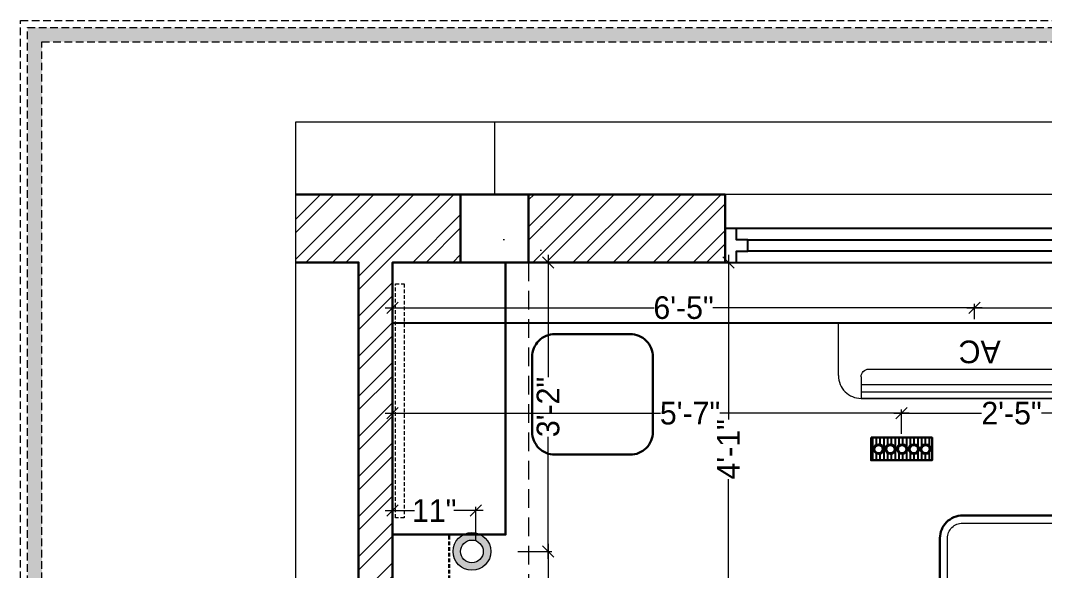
# Model space of a CAD drawing. Header units: millimetres. Extents: x 56222 to 3066687, y -650199 to -121287.
# Drawn here: x 134095.4 to 134230.9, y -183735.8 to -183663 of the extents above; entities that cross this region are included whole.
import ezdxf

# ---------------------------------------------------------------- set-up
doc = ezdxf.new("R2010")
doc.units = ezdxf.units.MM
doc.header["$MEASUREMENT"] = 0
doc.header["$PDMODE"] = 35
for name, pattern in [('DASHED', [0.75, 0.5, -0.25]), ('DASHED2', [0.375, 0.25, -0.125]), ('DASHEDX2', [1.5, 1, -0.5])]:
    doc.linetypes.add(name, pattern=pattern)
doc.layers.get('Defpoints').update_dxf_attribs({"color": 220})
doc.layers.add('AR HATCH-7', color=7, linetype='Continuous')
for name, color, linetype, lineweight in [('COLUMN', 1, 'Continuous', 30), ('Dimension', 10, 'DASHEDX2', 20), ('el', 7, 'Continuous', 20), ('Electrical', 84, 'Continuous', 30), ('ELEVATION', 250, 'Continuous', 9), ('FURNITURE', 32, 'Continuous', 9), ('furniture dimensions', 1, 'DASHED', 0), ('FURNITURE-1', 252, 'Continuous', 13), ('GROUND FLOOR', 7, 'Continuous', 9), ('GROUND FLOOR  ( PLINE )', 251, 'Continuous', 30), ('Labelling', 1, 'Continuous', 25), ('Text', 7, 'Continuous', 15), ('wall', 7, 'Continuous', 30), ('XX~SLAB ( BEAM )~ ( DIM )', 7, 'Continuous', 9)]:
    doc.layers.add(name, color=color, linetype=linetype, lineweight=lineweight)
doc.layers.add('XX~SLAB ( PLINE )', color=251, linetype='Continuous', plot=False)
doc.styles.add('century g', font='GOTHIC.TTF')
doc.styles.add('TEXT', font='eurr____.ttf')
doc.dimstyles.new('Archana', dxfattribs={"dimtxt": 2, "dimasz": 0.75, "dimexe": 0.5, "dimexo": 0.5, "dimgap": 0, "dimtad": 0, "dimzin": 0, "dimdsep": 46, "dimlunit": 4, "dimtxsty": 'century g', "dimblk": 'OBLIQUE', "dimcen": 0, "dimdle": 1, "dimclrd": 256, "dimclre": 256, "dimclrt": 256, "dimadec": 0, "dimazin": 0, "dimtfac": 1, "dimtofl": 0, "dimtmove": 1, "dimatfit": 3, "dimfxl": 1, "dimfxlon": 1, "dimtolj": 1, "dimtzin": 0, "dimlwd": -1, "dimlwe": -1, "dimarcsym": 0})

# ---------------------------------------------------------------- blocks, each defined once
blk = doc.blocks.new('HYTJUK')
at = {"layer": 'Electrical', "lineweight": -3, "true_color": 0x000000}
h = blk.add_hatch(dxfattribs=at)
h.set_pattern_fill('ANSI31', color=18, scale=4, angle=225)
h.set_pattern_definition([(270, (141588.84366, -3593.0246), (0.5, -2e-16), [])])
h.paths.add_polyline_path([(128595.32, 17374.81), (128596.19, 17375.86, -0.675401), (128596.65, 17377, -0.15536), (128597.03, 17376.88), (128597.65, 17377.63), (128597.65, 17377.81), (128589.56, 17377.81), (128589.56, 17374.81)])
h.paths.add_polyline_path([(128590.43, 17375.68, -1), (128590.43, 17377, -1)], flags=16)
h.paths.add_polyline_path([(128591.98, 17377, -1), (128591.98, 17375.68, -1)], flags=16)
h.paths.add_polyline_path([(128590.43, 17375.81, -1), (128590.43, 17376.87, -1)], flags=0)
h.paths.add_polyline_path([(128591.98, 17376.87, -1), (128591.98, 17375.81, -1)], flags=0)
h.paths.add_polyline_path([(128593.54, 17377, -1), (128593.54, 17375.68, -1)], flags=16)
h.paths.add_polyline_path([(128593.54, 17376.87, -1), (128593.54, 17375.81, -1)], flags=0)
h.paths.add_polyline_path([(128595.09, 17377, -1), (128595.09, 17375.68, -1)], flags=16)
h.paths.add_polyline_path([(128595.09, 17376.87, -1), (128595.09, 17375.81, -1)], flags=0)
h.paths.add_polyline_path([(128596.19, 17375.86), (128595.32, 17374.81), (128597.65, 17374.81), (128597.65, 17377.63), (128597.03, 17376.88, -0.731062), (128596.65, 17375.68, -0.193744)], flags=17)
at = {"layer": 'Electrical', "color": 240, "true_color": 0xed1f24}
blk.add_lwpolyline([(128597.65, 17374.81), (128589.56, 17374.81), (128589.56, 17377.81), (128597.65, 17377.81)], close=True, dxfattribs=at)
at = {"layer": 'Electrical', "color": 18, "lineweight": -3, "true_color": 0x000000}
for centre, radius in [((128590.43, 17376.34), 0.662), ((128590.43, 17376.34), 0.53), ((128591.98, 17376.34), 0.662), ((128591.98, 17376.34), 0.53), ((128593.54, 17376.34), 0.662), ((128593.54, 17376.34), 0.53), ((128595.09, 17376.34), 0.662), ((128595.09, 17376.34), 0.53), ((128596.65, 17376.34), 0.662), ((128596.65, 17376.34), 0.53)]:
    blk.add_circle(centre, radius, dxfattribs=at)
blk = doc.blocks.new('ac paln')
at = {"layer": 'Electrical', "lineweight": 15}
for p, q in [((389238.69, -37646.36), (389238.69, -37610.34)), ((389238.69, -37610.34), (389245.67, -37610.34)), ((389245.81, -37613.35), (389248.68, -37613.35)), ((389246.82, -37643.35), (389246.82, -37613.35)), ((389247.82, -37643.35), (389247.82, -37613.35)), ((389248.68, -37613.35), (389248.68, -37643.35)), ((389248.68, -37643.35), (389248.68, -37613.35)), ((389244.81, -37642.35), (389244.81, -37614.35)), ((389245.81, -37643.35), (389248.68, -37643.35)), ((389248.68, -37643.35), (389248.68, -37643.35)), ((389245.67, -37646.36), (389238.69, -37646.36))]:
    blk.add_line(p, q, dxfattribs=at)
for centre, start, end in [((389245.67, -37613.35), 0, 90), ((389245.67, -37643.35), 270, 0)]:
    blk.add_arc(centre, 3.01, start, end, dxfattribs=at)
at = {"layer": 'Electrical', "lineweight": 15, "extrusion": (0, 0, -1)}
for centre, start_param, end_param in [((389245.81, -37614.35), -0.785398, 0.785398), ((389245.81, -37642.35), 3.926991, 5.497787)]:
    blk.add_ellipse(centre, major_axis=(-0.71, 0.71), ratio=1, start_param=start_param, end_param=end_param, dxfattribs=at)
at = {"layer": 'Text', "style": 'TEXT'}
blk.add_text('AC', height=3, rotation=270, dxfattribs=at).set_placement((389241.02, -37624.87))
blk = doc.blocks.new('_Oblique')
at = {"layer": 'wall', "color": 0, "lineweight": -2}
blk.add_line((-0.5, -0.5), (0.5, 0.5), dxfattribs=at)
blk = doc.blocks.new('*D296')
at = {"layer": 'Defpoints', "color": 0, "linetype": 'Continuous', "lineweight": 30, "transparency": 16777216}
for p in [(134211.97, -183714.98), (134211.97, -183718.2), (134241.06, -183718.2)]:
    blk.add_point(p, dxfattribs=at)
at = {"layer": 'furniture dimensions', "color": 5, "linetype": 'Continuous', "transparency": 16777216}
for p, q in [((134210.97, -183714.98), (134222.56, -183714.98)), ((134211.97, -183717.7), (134211.97, -183714.48)), ((134242.06, -183714.98), (134230.47, -183714.98))]:
    blk.add_line(p, q, dxfattribs=at)
at = {"layer": 'furniture dimensions', "color": 5, "linetype": 'ByBlock', "transparency": 16777216}
blk.add_line((134241.06, -183717.7), (134241.06, -183714.48), dxfattribs=at)
at = {"layer": 'furniture dimensions', "color": 5, "linetype": 'Continuous', "transparency": 16777216, "xscale": 1.5, "yscale": 1.5, "zscale": 1.5, "rotation": 180}
blk.add_blockref('_Oblique', (134211.97, -183714.98), dxfattribs=at)
at = {"layer": 'furniture dimensions', "color": 5, "linetype": 'Continuous', "transparency": 16777216, "xscale": 1.5, "yscale": 1.5, "zscale": 1.5}
blk.add_blockref('_Oblique', (134241.06, -183714.98), dxfattribs=at)
at = {"layer": 'furniture dimensions', "linetype": 'Continuous', "lineweight": 0, "transparency": 16777216, "insert": (134226.52, -183714.98), "char_height": 3, "attachment_point": 5, "style": 'century g'}
blk.add_mtext('\\A1;2\'-5"', dxfattribs=at)
blk = doc.blocks.new('*D297')
at = {"layer": 'Defpoints', "color": 0, "linetype": 'Continuous', "lineweight": 30, "transparency": 16777216}
for p in [(134144.62, -183714.98), (134144.62, -183718.2), (134211.97, -183718.2)]:
    blk.add_point(p, dxfattribs=at)
at = {"layer": 'furniture dimensions', "color": 5, "linetype": 'Continuous', "transparency": 16777216}
for p, q in [((134143.62, -183714.98), (134180.05, -183714.98)), ((134144.62, -183717.7), (134144.62, -183714.48)), ((134212.97, -183714.98), (134187.92, -183714.98))]:
    blk.add_line(p, q, dxfattribs=at)
at = {"layer": 'furniture dimensions', "color": 5, "linetype": 'ByBlock', "transparency": 16777216}
blk.add_line((134211.97, -183717.7), (134211.97, -183714.48), dxfattribs=at)
at = {"layer": 'furniture dimensions', "color": 5, "linetype": 'Continuous', "transparency": 16777216, "xscale": 1.5, "yscale": 1.5, "zscale": 1.5, "rotation": 180}
blk.add_blockref('_Oblique', (134144.62, -183714.98), dxfattribs=at)
at = {"layer": 'furniture dimensions', "color": 5, "linetype": 'Continuous', "transparency": 16777216, "xscale": 1.5, "yscale": 1.5, "zscale": 1.5}
blk.add_blockref('_Oblique', (134211.97, -183714.98), dxfattribs=at)
at = {"layer": 'furniture dimensions', "linetype": 'Continuous', "lineweight": 0, "transparency": 16777216, "insert": (134183.98, -183714.98), "char_height": 3, "attachment_point": 5, "style": 'century g'}
blk.add_mtext('\\A1;5\'-7"', dxfattribs=at)
blk = doc.blocks.new('*D304')
at = {"layer": 'Defpoints', "color": 0, "linetype": 'Continuous', "lineweight": 30, "transparency": 16777216}
for p in [(134144.62, -183727.86), (134144.62, -183733.26), (134155.62, -183733.26)]:
    blk.add_point(p, dxfattribs=at)
at = {"layer": 'furniture dimensions', "color": 5, "linetype": 'Continuous', "transparency": 16777216}
for p, q in [((134143.62, -183727.86), (134147.5, -183727.86)), ((134144.62, -183731.86), (134144.62, -183727.36)), ((134156.62, -183727.86), (134152.73, -183727.86))]:
    blk.add_line(p, q, dxfattribs=at)
at = {"layer": 'furniture dimensions', "color": 5, "linetype": 'ByBlock', "transparency": 16777216}
blk.add_line((134155.62, -183731.86), (134155.62, -183727.36), dxfattribs=at)
at = {"layer": 'furniture dimensions', "color": 5, "linetype": 'Continuous', "transparency": 16777216, "xscale": 1.5, "yscale": 1.5, "zscale": 1.5, "rotation": 180}
blk.add_blockref('_Oblique', (134144.62, -183727.86), dxfattribs=at)
at = {"layer": 'furniture dimensions', "color": 5, "linetype": 'Continuous', "transparency": 16777216, "xscale": 1.5, "yscale": 1.5, "zscale": 1.5}
blk.add_blockref('_Oblique', (134155.62, -183727.86), dxfattribs=at)
at = {"layer": 'furniture dimensions', "linetype": 'Continuous', "lineweight": 0, "transparency": 16777216, "insert": (134150.12, -183727.86), "char_height": 3, "attachment_point": 5, "style": 'century g'}
blk.add_mtext('\\A1;11"', dxfattribs=at)
blk = doc.blocks.new('*D305')
at = {"layer": 'Defpoints', "color": 0, "linetype": 'Continuous', "lineweight": 30, "transparency": 16777216}
for p in [(134155.62, -183695.01), (134165.2, -183695.01), (134155.62, -183733.26)]:
    blk.add_point(p, dxfattribs=at)
at = {"layer": 'furniture dimensions', "color": 5, "linetype": 'Continuous', "transparency": 16777216}
for p, q in [((134165.2, -183694.01), (134165.2, -183710.19)), ((134161.2, -183695.01), (134165.7, -183695.01)), ((134165.2, -183734.26), (134165.2, -183718.08))]:
    blk.add_line(p, q, dxfattribs=at)
at = {"layer": 'furniture dimensions', "color": 5, "linetype": 'ByBlock', "transparency": 16777216}
blk.add_line((134161.2, -183733.26), (134165.7, -183733.26), dxfattribs=at)
at = {"layer": 'furniture dimensions', "color": 5, "linetype": 'Continuous', "transparency": 16777216, "xscale": 1.5, "yscale": 1.5, "zscale": 1.5}
for p, rotation in [((134165.2, -183695.01), 90), ((134165.2, -183733.26), 270)]:
    blk.add_blockref('_Oblique', p, dxfattribs=dict(at, rotation=rotation))
at = {"layer": 'furniture dimensions', "linetype": 'Continuous', "lineweight": 0, "transparency": 16777216, "insert": (134165.2, -183714.14), "char_height": 3, "attachment_point": 5, "rotation": 90, "style": 'century g'}
blk.add_mtext('\\A1;3\'-2"', dxfattribs=at)
blk = doc.blocks.new('*D306')
at = {"layer": 'Defpoints', "color": 0, "linetype": 'Continuous', "lineweight": 30, "transparency": 16777216}
for p in [(134155.62, -183733.26), (134155.62, -183763.51), (134165.2, -183763.51)]:
    blk.add_point(p, dxfattribs=at)
at = {"layer": 'furniture dimensions', "color": 5, "linetype": 'ByBlock', "transparency": 16777216}
blk.add_line((134161.2, -183733.26), (134165.7, -183733.26), dxfattribs=at)
at = {"layer": 'furniture dimensions', "color": 5, "linetype": 'Continuous', "transparency": 16777216}
for p, q in [((134165.2, -183732.26), (134165.2, -183744.43)), ((134165.2, -183764.51), (134165.2, -183752.35)), ((134161.2, -183763.51), (134165.7, -183763.51))]:
    blk.add_line(p, q, dxfattribs=at)
at = {"layer": 'furniture dimensions', "color": 5, "linetype": 'Continuous', "transparency": 16777216, "xscale": 1.5, "yscale": 1.5, "zscale": 1.5}
for p, rotation in [((134165.2, -183733.26), 90), ((134165.2, -183763.51), 270)]:
    blk.add_blockref('_Oblique', p, dxfattribs=dict(at, rotation=rotation))
at = {"layer": 'furniture dimensions', "linetype": 'Continuous', "lineweight": 0, "transparency": 16777216, "insert": (134165.2, -183748.39), "char_height": 3, "attachment_point": 5, "rotation": 90, "style": 'century g'}
blk.add_mtext('\\A1;2\'-6"', dxfattribs=at)
blk = doc.blocks.new('*D310')
at = {"layer": 'Defpoints', "color": 0, "linetype": 'Continuous', "lineweight": 30, "transparency": 16777216}
for p in [(134295.12, -183701.01), (134221.62, -183703.02), (134295.12, -183703.02)]:
    blk.add_point(p, dxfattribs=at)
at = {"layer": 'furniture dimensions', "color": 5, "linetype": 'ByBlock', "transparency": 16777216}
blk.add_line((134221.62, -183702.52), (134221.62, -183700.51), dxfattribs=at)
at = {"layer": 'furniture dimensions', "color": 5, "linetype": 'Continuous', "transparency": 16777216}
for p, q in [((134295.12, -183702.52), (134295.12, -183700.51)), ((134220.62, -183701.01), (134254.49, -183701.01)), ((134296.12, -183701.01), (134262.24, -183701.01))]:
    blk.add_line(p, q, dxfattribs=at)
at = {"layer": 'furniture dimensions', "color": 5, "linetype": 'Continuous', "transparency": 16777216, "xscale": 1.5, "yscale": 1.5, "zscale": 1.5, "rotation": 180}
blk.add_blockref('_Oblique', (134221.62, -183701.01), dxfattribs=at)
at = {"layer": 'furniture dimensions', "color": 5, "linetype": 'Continuous', "transparency": 16777216, "xscale": 1.5, "yscale": 1.5, "zscale": 1.5}
blk.add_blockref('_Oblique', (134295.12, -183701.01), dxfattribs=at)
at = {"layer": 'furniture dimensions', "linetype": 'Continuous', "lineweight": 0, "transparency": 16777216, "insert": (134258.37, -183701.01), "char_height": 3, "attachment_point": 5, "style": 'century g'}
blk.add_mtext('\\A1;6\'-2"', dxfattribs=at)
blk = doc.blocks.new('*D311')
at = {"layer": 'Defpoints', "color": 0, "linetype": 'Continuous', "lineweight": 30, "transparency": 16777216}
for p in [(134144.62, -183701.01), (134144.62, -183703.02), (134221.62, -183703.02)]:
    blk.add_point(p, dxfattribs=at)
at = {"layer": 'furniture dimensions', "color": 5, "linetype": 'Continuous', "transparency": 16777216}
for p, q in [((134144.62, -183702.52), (134144.62, -183700.51)), ((134143.62, -183701.01), (134179.24, -183701.01)), ((134222.62, -183701.01), (134186.99, -183701.01))]:
    blk.add_line(p, q, dxfattribs=at)
at = {"layer": 'furniture dimensions', "color": 5, "linetype": 'ByBlock', "transparency": 16777216}
blk.add_line((134221.62, -183702.52), (134221.62, -183700.51), dxfattribs=at)
at = {"layer": 'furniture dimensions', "color": 5, "linetype": 'Continuous', "transparency": 16777216, "xscale": 1.5, "yscale": 1.5, "zscale": 1.5, "rotation": 180}
blk.add_blockref('_Oblique', (134144.62, -183701.01), dxfattribs=at)
at = {"layer": 'furniture dimensions', "color": 5, "linetype": 'Continuous', "transparency": 16777216, "xscale": 1.5, "yscale": 1.5, "zscale": 1.5}
blk.add_blockref('_Oblique', (134221.62, -183701.01), dxfattribs=at)
at = {"layer": 'furniture dimensions', "linetype": 'Continuous', "lineweight": 0, "transparency": 16777216, "insert": (134183.12, -183701.01), "char_height": 3, "attachment_point": 5, "style": 'century g'}
blk.add_mtext('\\A1;6\'-5"', dxfattribs=at)
blk = doc.blocks.new('*D312')
at = {"layer": 'Defpoints', "color": 0, "linetype": 'Continuous', "lineweight": 30, "transparency": 16777216}
for p in [(134189.05, -183695.01), (134192.35, -183695.01), (134192.35, -183744.5)]:
    blk.add_point(p, dxfattribs=at)
at = {"layer": 'furniture dimensions', "color": 5, "linetype": 'Continuous', "transparency": 16777216}
for p, q in [((134189.05, -183694.01), (134189.05, -183715.79)), ((134191.85, -183695.01), (134188.55, -183695.01)), ((134189.05, -183745.5), (134189.05, -183723.72))]:
    blk.add_line(p, q, dxfattribs=at)
at = {"layer": 'furniture dimensions', "color": 5, "linetype": 'ByBlock', "transparency": 16777216}
blk.add_line((134191.85, -183744.5), (134188.55, -183744.5), dxfattribs=at)
at = {"layer": 'furniture dimensions', "color": 5, "linetype": 'Continuous', "transparency": 16777216, "xscale": 1.5, "yscale": 1.5, "zscale": 1.5}
for p, rotation in [((134189.05, -183695.01), 90), ((134189.05, -183744.5), 270)]:
    blk.add_blockref('_Oblique', p, dxfattribs=dict(at, rotation=rotation))
at = {"layer": 'furniture dimensions', "linetype": 'Continuous', "lineweight": 0, "transparency": 16777216, "insert": (134189.05, -183719.75), "char_height": 3, "attachment_point": 5, "rotation": 90, "style": 'century g'}
blk.add_mtext('\\A1;4\'-1"', dxfattribs=at)
blk = doc.blocks.new('GF')
at = {"color": 9, "true_color": 0xc7c8ca}
blk.add_lwpolyline([(133536.56, -183540.16), (133537.74, -183540.16), (133537.74, -183571.16), (133536.56, -183571.16)], close=True, dxfattribs=at)
at = {"layer": 'FURNITURE', "color": 9, "lineweight": 25, "true_color": 0xc7c8ca}
blk.add_line((133536.2, -183545.34), (133686.7, -183545.34), dxfattribs=at)
at = {"layer": 'FURNITURE', "color": 9, "linetype": 'DASHED', "lineweight": 30, "true_color": 0xc7c8ca}
blk.add_line((133543.67, -183640.78), (133543.67, -183573.36), dxfattribs=at)
at = {"layer": 'FURNITURE', "color": 9, "lineweight": 30, "true_color": 0xc7c8ca}
blk.add_lwpolyline([(133536.2, -183537.34), (133551.14, -183537.34), (133551.14, -183573.36), (133536.2, -183573.36)], close=True, dxfattribs=at)
for points in [[(133557.67, -183546.83), (133567.64, -183546.83, -0.414214), (133570.64, -183549.83), (133570.64, -183559.78, -0.414214), (133567.64, -183562.78), (133557.67, -183562.78, -0.414214), (133554.67, -183559.78), (133554.67, -183549.83, -0.414214)], [(133608.63, -183630.84), (133608.63, -183573.84, -0.414214), (133611.63, -183570.84), (133686.7, -183570.84), (133686.7, -183633.84), (133611.63, -183633.84, -0.414214)]]:
    blk.add_lwpolyline(points, format="xyb", close=True, dxfattribs=at)
at = {"layer": 'FURNITURE', "color": 9, "true_color": 0xc7c8ca}
blk.add_lwpolyline([(133609.63, -183630.84), (133609.63, -183573.84, -0.414214), (133611.63, -183571.84), (133683.7, -183571.84), (133683.7, -183632.84), (133611.63, -183632.84, -0.414214)], format="xyb", close=True, dxfattribs=at)

msp = doc.modelspace()

# ---------------------------------------------------------------- hatches: boundary and pattern name
at = {"layer": 'AR HATCH-7', "lineweight": 18, "true_color": 0x939598, "transparency": 33554687}
h = msp.add_hatch(dxfattribs=at)
h.set_pattern_fill('ANSI32', color=252, scale=10)
h.set_pattern_definition([(45, (319.7103, -231.3896), (-2.65165043, 2.65165043), []), (45, (321.478, -231.3896), (-2.65165043, 2.65165043), [])])
h.paths.add_polyline_path([(134164.618, -183825.01), (134131.811, -183825.01), (134131.811, -183828.51), (134164.618, -183828.51), (134164.618, -183827.01)])
h.paths.add_polyline_path([(134144.618, -183695.01), (134153.618, -183695.01), (134153.618, -183686.01), (134131.811, -183686.01), (134131.811, -183695.01), (134140.118, -183695.01), (134140.118, -183824.01), (134131.811, -183824.01), (134131.811, -183825.01), (134164.618, -183825.01), (134164.618, -183824.01), (134144.618, -183824.01)])
h.paths.add_polyline_path([(134188.617, -183686.01), (134162.618, -183686.01), (134162.618, -183695.01), (134188.617, -183695.01)])
at = {"layer": 'Dimension', "true_color": 0xd39e00}
h = msp.add_hatch(color=42, dxfattribs=at)
h.paths.add_polyline_path([(134096.315, -183663.92), (134096.315, -183852.958), (134364.882, -183852.958), (134364.882, -183663.92)])
h.paths.add_polyline_path([(134098.2, -183665.805), (134362.998, -183665.805), (134362.998, -183851.073), (134098.2, -183851.073)], flags=16)
at = {"layer": 'FURNITURE', "lineweight": 0, "transparency": 33554600}
h = msp.add_hatch(color=9, dxfattribs=at)
h.dxf.hatch_style = 1
h.paths.add_polyline_path([(134152.615, -183733.265, 1), (134157.615, -183733.265, 1)])
h.paths.add_polyline_path([(134156.615, -183733.265, -1), (134153.615, -183733.265, -1)], flags=16)
at = {"layer": 'FURNITURE-1', "lineweight": 18, "true_color": 0xc7c8ca}
h = msp.add_hatch(dxfattribs=at)
h.set_pattern_fill('AR-CONC', color=9, scale=2)
h.set_pattern_definition([(50, (319.71, -231.39), (14.34520365, -1.2550427), [1.5, -16.5]), (355, (319.71, -231.39), (-2.7750267, 15.0438427), [1.2, -13.2]), (100.4514445, (320.906, -231.494), (11.5701769, 13.7887998), [1.2748038, -14.0228422]), (46.1842, (319.71, -227.39), (21.3448266, -3.3103856), [2.25, -24.75]), (96.635635, (321.49, -227.666), (18.693239, 19.482372), [1.9122068, -21.0342752]), (351.184164, (319.71, -227.39), (18.693239, 19.482372), [1.8, -19.8]), (21, (321.71, -228.39), (11.93814104, -8.0523778), [1.5, -16.5]), (326, (321.71, -228.39), (4.8663066, 14.5030009), [1.2, -13.2]), (71.451445, (322.705, -229.06), (16.8044475, 6.45062306), [1.2748038, -14.0228422]), (37.5, (319.7103, -231.3896), (0.24319711, 6.65787708), [0, -13.04, 0, -13.4, 0, -13.25]), (7.5, (319.71, -231.39), (5.26139075, 7.88823424), [0, -7.64, 0, -12.74, 0, -5.05]), (327.5, (315.2503, -231.3896), (10.67644872, -0.45109743), [0, -5, 0, -15.6, 0, -20.7]), (317.5, (313.25, -231.39), (11.6637234, 2.00209965), [0, -6.5, 0, -10.36, 0, -14.7])])
h.paths.add_polyline_path([(134219.618, -183824.01), (134204.618, -183824.01), (134204.618, -183833.01), (134219.618, -183833.01)])
h.paths.add_polyline_path([(134167.118, -183686.01), (134158.118, -183686.01), (134158.118, -183695.01), (134159.558, -183695.01), (134167.118, -183695.01)])
h.paths.add_polyline_path([(134299.618, -183686.01), (134290.618, -183686.01), (134290.618, -183701.01), (134299.618, -183701.01)])

# ---------------------------------------------------------------- linework, layer by layer
at = {"layer": 'COLUMN'}
msp.add_lwpolyline([(134153.618, -183686.01), (134162.618, -183686.01), (134162.618, -183695.01), (134153.618, -183695.01)], close=True, dxfattribs=at)
at = {"layer": 'Dimension', "color": 42, "true_color": 0xd39e00, "elevation": 0.119}
for points in [[(134095.373, -183662.978), (134365.825, -183662.978), (134365.825, -183853.901), (134095.373, -183853.901)], [(134096.315, -183663.92), (134364.882, -183663.92), (134364.882, -183852.958), (134096.315, -183852.958)], [(134098.2, -183665.805), (134362.998, -183665.805), (134362.998, -183851.073), (134098.2, -183851.073)]]:
    msp.add_lwpolyline(points, close=True, dxfattribs=at)
at = {"layer": 'ELEVATION', "lineweight": 0}
msp.add_lwpolyline([(134131.811, -183676.404), (134317.063, -183676.404), (134317.063, -183836.081), (134131.811, -183836.081)], close=True, dxfattribs=at)
at = {"layer": 'furniture dimensions', "color": 18, "linetype": 'Continuous', "lineweight": 0, "true_color": 0x000000, "transparency": 33554687}
for radius in [2.5, 1.5]:
    msp.add_circle((134155.115, -183733.265), radius, dxfattribs=at)
at = {"layer": 'GROUND FLOOR'}
for p, q in [((134299.618, -183686.01), (134131.811, -183686.01)), ((134140.118, -183695.01), (134140.118, -183824.01)), ((134290.618, -183695.01), (134144.618, -183695.01)), ((134144.618, -183695.01), (134144.618, -183824.01))]:
    msp.add_line(p, q, dxfattribs=at)
at = {"layer": 'GROUND FLOOR  ( PLINE )'}
for points in [[(134131.811, -183686.01), (134188.617, -183686.01), (134188.617, -183695.01), (134144.618, -183695.01), (134144.618, -183824.01), (134164.618, -183824.01), (134164.618, -183828.51), (134131.811, -183828.51)], [(134131.811, -183824.01), (134140.118, -183824.01), (134140.118, -183695.01), (134131.811, -183695.01)]]:
    msp.add_lwpolyline(points, dxfattribs=at)
at = {"layer": 'Labelling', "color": 251, "linetype": 'DASHED2', "lineweight": 0, "ltscale": 10, "true_color": 0x636466}
msp.add_line((134162.618, -183695.01), (134162.618, -183824.01), dxfattribs=at)
at = {"layer": 'XX~SLAB ( BEAM )~ ( DIM )'}
msp.add_lwpolyline([(134158.118, -183676.404), (134158.118, -183686.01), (134131.811, -183686.01)], dxfattribs=at)
at = {"layer": 'XX~SLAB ( PLINE )'}
msp.add_lwpolyline([(134254.617, -183690.51), (134253.117, -183690.51), (134253.117, -183692.01), (134251.617, -183692.01), (134251.617, -183693.51), (134191.617, -183693.51), (134191.617, -183692.01), (134190.117, -183692.01), (134190.117, -183690.51), (134188.617, -183690.51), (134188.617, -183695.01), (134190.117, -183695.01), (134190.117, -183693.51), (134191.617, -183693.51), (134191.617, -183692.01), (134251.617, -183692.01), (134251.617, -183693.51), (134253.117, -183693.51), (134253.117, -183695.01), (134254.617, -183695.01), (134254.617, -183690.51), (134188.617, -183690.51), (134188.617, -183695.01), (134254.617, -183695.01)], close=True, dxfattribs=at)

# ---------------------------------------------------------------- block references
at = {"layer": 'el', "color": 18, "true_color": 0x000000, "rotation": 270}
msp.add_blockref('ac paln', (171849.967, 205535.673), dxfattribs=at)
at = {"layer": 'Electrical', "rotation": 180}
msp.add_blockref('HYTJUK', (262805.578, -166343.381), dxfattribs=at)
at = {"layer": 'furniture dimensions', "color": 18, "lineweight": 30, "true_color": 0x000000}
msp.add_blockref('GF', (608.42, -157.674), dxfattribs=at)

# ---------------------------------------------------------------- dimensions: what is measured, and where the dimension line sits
at = {"layer": 'furniture dimensions', "color": 5, "linetype": 'Continuous', "lineweight": 0}
for base, p1, p2, picture, middle in [((134165.198, -183695.01), (134155.615, -183733.265), (134155.615, -183695.01), '*D305', (134165.198, -183714.137)), ((134189.05, -183695.01), (134192.35, -183744.498), (134192.35, -183695.01), '*D312', (134189.05, -183719.754)), ((134165.198, -183763.515), (134155.615, -183733.265), (134155.615, -183763.515), '*D306', (134165.198, -183748.39))]:
    dim = msp.add_linear_dim(base=base, p1=p1, p2=p2, angle=90, dimstyle='Archana', override={"dimtxt": 3, "dimasz": 1.5, "dimdec": 0, "dimclrd": 5, "dimclre": 5, "dimfxl": 4}, dxfattribs=at)
    dim.commit()
    dim.dimension.update_dxf_attribs({"geometry": picture, "text_midpoint": middle})
for base, p1, p2, picture, middle in [((134144.618, -183701.01), (134221.617, -183703.015), (134144.618, -183703.015), '*D311', (134183.117, -183701.01)), ((134295.118, -183701.01), (134221.617, -183703.015), (134295.118, -183703.015), '*D310', (134258.367, -183701.01)), ((134211.971, -183714.982), (134241.063, -183718.195), (134211.971, -183718.195), '*D296', (134226.517, -183714.982)), ((134144.618, -183727.856), (134155.615, -183733.265), (134144.618, -183733.265), '*D304', (134150.116, -183727.856))]:
    dim = msp.add_linear_dim(base=base, p1=p1, p2=p2, dimstyle='Archana', override={"dimtxt": 3, "dimasz": 1.5, "dimdec": 0, "dimclrd": 5, "dimclre": 5, "dimfxl": 4}, dxfattribs=at)
    dim.commit()
    dim.dimension.update_dxf_attribs({"geometry": picture, "text_midpoint": middle})
dim = msp.add_linear_dim(base=(134144.618, -183714.982), p1=(134211.971, -183718.195), p2=(134144.618, -183718.195), dimstyle='Archana', override={"dimtxt": 3, "dimasz": 1.5, "dimdec": 0, "dimclrd": 5, "dimclre": 5, "dimfxl": 4}, dxfattribs=at)
dim.commit()
dim.dimension.update_dxf_attribs({"geometry": '*D297', "text_midpoint": (134183.983, -183714.982), "dimtype": 160})

doc.saveas('drawing.dxf')
